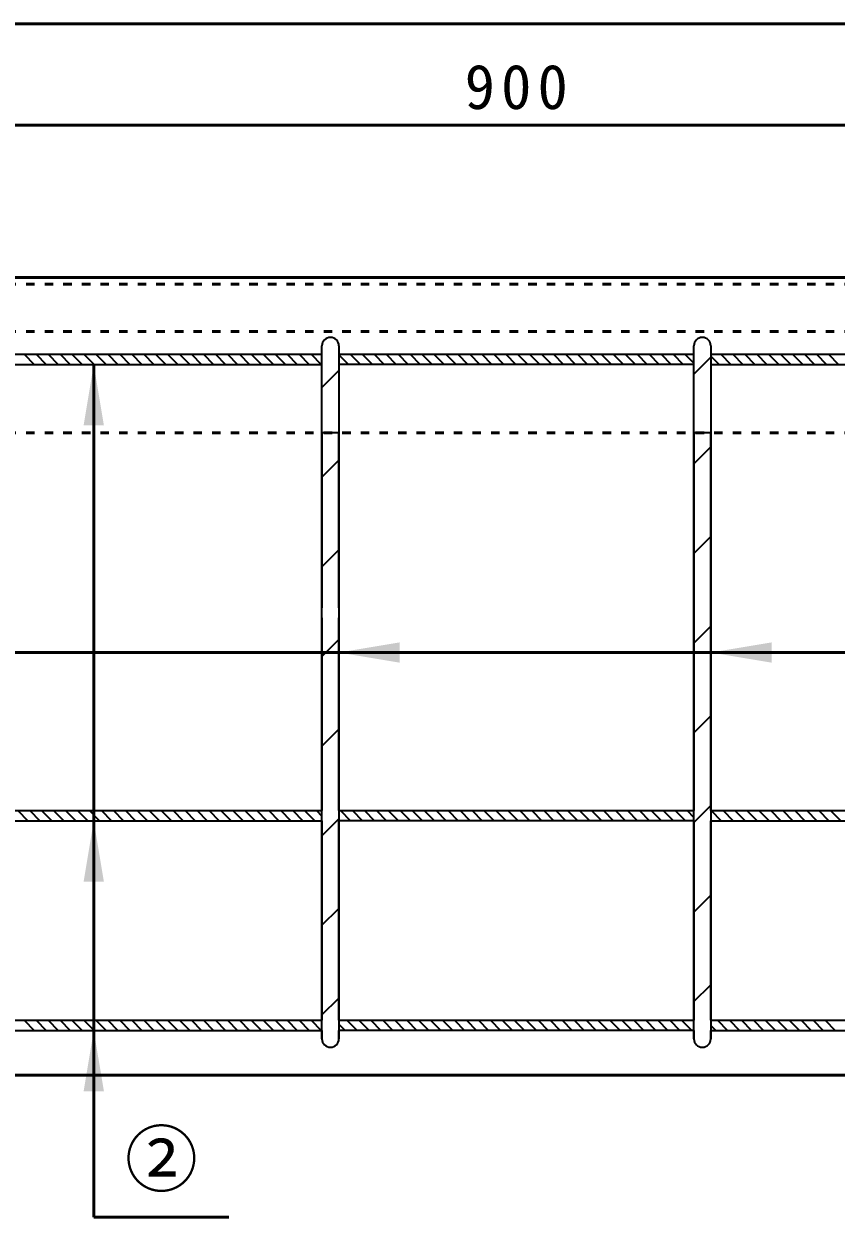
# Model space of a CAD drawing. Units: millimetres, scale not verified. Extents: x 100 to 4105, y 100 to 2870.
# Drawn here: x 3143 to 3623, y 1025 to 1731 of the extents above; entities that cross this region are included whole.
import ezdxf
from ezdxf.enums import TextEntityAlignment as Align

# ---------------------------------------------------------------- set-up
doc = ezdxf.new("R2010")
doc.units = ezdxf.units.MM
doc.header["$LTSCALE"] = 5
doc.linetypes.add('USER2', pattern=[2.2, 1, -1.2])
doc.layers.add('V-nasSTD', color=7, linetype='Continuous', lineweight=35)
doc.styles.add('ＭＳ ゴシック', font='')
doc.styles.get('ＭＳ ゴシック').set_extended_font_data('MS Gothic')

msp = doc.modelspace()

# ---------------------------------------------------------------- hatches: boundary and pattern name
at = {"layer": 'V-nasSTD'}
for points in [[(3190.35, 1493.88), (3184.35, 1529.88), (3178.35, 1493.88)], [(3365.35, 1365.423), (3329.35, 1359.423), (3365.35, 1353.423)], [(3585.35, 1365.423), (3549.35, 1359.423), (3585.35, 1353.423)], [(3190.35, 1223.88), (3184.35, 1259.88), (3178.35, 1223.88)], [(3190.35, 1099.88), (3184.35, 1135.88), (3178.35, 1099.88)]]:
    msp.add_hatch(color=256, dxfattribs=at).paths.add_polyline_path(points)

# ---------------------------------------------------------------- linework, layer by layer
at = {"layer": 'V-nasSTD', "lineweight": 50}
for p, q in [((1934.35, 1731.38), (3934.35, 1731.38)), ((2984.35, 1671.38), (3884.35, 1671.38)), ((1934.35, 1581.38), (3934.35, 1581.38)), ((3184.35, 1025.38), (3184.35, 1529.88)), ((4037.35, 1359.423), (2934.35, 1359.423)), ((1934.35, 1109.38), (3934.35, 1109.38)), ((3184.35, 1025.38), (3264.35, 1025.38))]:
    msp.add_line(p, q, dxfattribs=at)
at = {"layer": 'V-nasSTD', "linetype": 'USER2', "lineweight": 50}
for p, q in [((1934.35, 1577.38), (3934.35, 1577.38)), ((1934.35, 1549.38), (3934.35, 1549.38)), ((1934.35, 1489.38), (3934.35, 1489.38))]:
    msp.add_line(p, q, dxfattribs=at)
at = {"layer": 'V-nasSTD'}
for p, q in [((3319.35, 1130.88), (3319.35, 1540.88)), ((3329.35, 1540.88), (3329.35, 1130.88)), ((3539.35, 1130.88), (3539.35, 1540.88)), ((3549.35, 1540.88), (3549.35, 1130.88)), ((3049.35, 1535.88), (3319.35, 1535.88)), ((3143.187, 1535.88), (3149.187, 1529.88)), ((3150.258, 1535.88), (3156.258, 1529.88)), ((3157.329, 1535.88), (3163.329, 1529.88)), ((3164.4, 1535.88), (3170.4, 1529.88)), ((3171.471, 1535.88), (3177.471, 1529.88)), ((3178.542, 1535.88), (3184.542, 1529.88)), ((3185.613, 1535.88), (3191.613, 1529.88)), ((3192.684, 1535.88), (3198.684, 1529.88)), ((3199.755, 1535.88), (3205.755, 1529.88)), ((3206.826, 1535.88), (3212.826, 1529.88)), ((3213.897, 1535.88), (3219.897, 1529.88)), ((3220.968, 1535.88), (3226.968, 1529.88)), ((3228.039, 1535.88), (3234.039, 1529.88)), ((3235.111, 1535.88), (3241.111, 1529.88)), ((3242.182, 1535.88), (3248.182, 1529.88)), ((3249.253, 1535.88), (3255.253, 1529.88)), ((3256.324, 1535.88), (3262.324, 1529.88)), ((3263.395, 1535.88), (3269.395, 1529.88)), ((3270.466, 1535.88), (3276.466, 1529.88)), ((3277.537, 1535.88), (3283.537, 1529.88)), ((3284.608, 1535.88), (3290.608, 1529.88)), ((3291.679, 1535.88), (3297.679, 1529.88)), ((3298.75, 1535.88), (3304.75, 1529.88)), ((3305.821, 1535.88), (3311.821, 1529.88)), ((3312.892, 1535.88), (3318.892, 1529.88)), ((3329.35, 1535.88), (3539.35, 1535.88)), ((3329.35, 1535.544), (3335.014, 1529.88)), ((3336.085, 1535.88), (3342.085, 1529.88)), ((3343.156, 1535.88), (3349.156, 1529.88)), ((3350.227, 1535.88), (3356.227, 1529.88)), ((3357.298, 1535.88), (3363.298, 1529.88)), ((3364.37, 1535.88), (3370.37, 1529.88)), ((3371.441, 1535.88), (3377.441, 1529.88)), ((3378.512, 1535.88), (3384.512, 1529.88)), ((3385.583, 1535.88), (3391.583, 1529.88)), ((3392.654, 1535.88), (3398.654, 1529.88)), ((3399.725, 1535.88), (3405.725, 1529.88)), ((3406.796, 1535.88), (3412.796, 1529.88)), ((3413.867, 1535.88), (3419.867, 1529.88)), ((3420.938, 1535.88), (3426.938, 1529.88)), ((3428.009, 1535.88), (3434.009, 1529.88)), ((3435.08, 1535.88), (3441.08, 1529.88)), ((3442.151, 1535.88), (3448.151, 1529.88)), ((3449.222, 1535.88), (3455.222, 1529.88)), ((3456.293, 1535.88), (3462.293, 1529.88)), ((3463.364, 1535.88), (3469.364, 1529.88)), ((3470.436, 1535.88), (3476.436, 1529.88)), ((3477.507, 1535.88), (3483.507, 1529.88)), ((3484.578, 1535.88), (3490.578, 1529.88)), ((3491.649, 1535.88), (3497.649, 1529.88)), ((3498.72, 1535.88), (3504.72, 1529.88)), ((3505.791, 1535.88), (3511.791, 1529.88)), ((3512.862, 1535.88), (3518.862, 1529.88)), ((3519.933, 1535.88), (3525.933, 1529.88)), ((3527.004, 1535.88), (3533.004, 1529.88)), ((3534.075, 1535.88), (3539.35, 1530.605)), ((3539.35, 1524.096), (3549.35, 1534.096)), ((3549.35, 1535.88), (3754.35, 1535.88)), ((3549.35, 1534.747), (3554.217, 1529.88)), ((3555.288, 1535.88), (3561.288, 1529.88)), ((3562.359, 1535.88), (3568.359, 1529.88)), ((3569.431, 1535.88), (3575.431, 1529.88)), ((3576.502, 1535.88), (3582.502, 1529.88)), ((3583.573, 1535.88), (3589.573, 1529.88)), ((3590.644, 1535.88), (3596.644, 1529.88)), ((3597.715, 1535.88), (3603.715, 1529.88)), ((3604.786, 1535.88), (3610.786, 1529.88)), ((3611.857, 1535.88), (3617.857, 1529.88)), ((3618.928, 1535.88), (3624.928, 1529.88)), ((3049.35, 1529.88), (3319.35, 1529.88)), ((3319.35, 1516.228), (3329.35, 1526.228)), ((3539.35, 1529.88), (3329.35, 1529.88)), ((3549.35, 1529.88), (3754.35, 1529.88)), ((3329.35, 1489.38), (3319.35, 1489.38)), ((3319.35, 1489.38), (3319.35, 1385.88)), ((3329.35, 1385.88), (3329.35, 1489.38)), ((3549.35, 1489.38), (3539.35, 1489.38)), ((3539.35, 1489.38), (3539.35, 1265.88)), ((3549.35, 1265.88), (3549.35, 1489.38)), ((3539.35, 1471.063), (3549.35, 1481.063)), ((3319.35, 1463.195), (3329.35, 1473.195)), ((3539.35, 1418.03), (3549.35, 1428.03)), ((3319.35, 1410.162), (3329.35, 1420.162)), ((3319.35, 1379.88), (3319.35, 1265.88)), ((3329.35, 1265.88), (3329.35, 1379.88)), ((3539.35, 1364.997), (3549.35, 1374.997)), ((3319.35, 1357.129), (3329.35, 1367.129)), ((3539.35, 1311.964), (3549.35, 1321.964)), ((3319.35, 1304.096), (3329.35, 1314.096)), ((3049.35, 1265.88), (3319.35, 1265.88)), ((3139.395, 1265.88), (3145.395, 1259.88)), ((3146.466, 1265.88), (3152.466, 1259.88)), ((3153.537, 1265.88), (3159.537, 1259.88)), ((3160.608, 1265.88), (3166.608, 1259.88)), ((3167.679, 1265.88), (3173.679, 1259.88)), ((3174.75, 1265.88), (3180.75, 1259.88)), ((3181.821, 1265.88), (3187.821, 1259.88)), ((3188.892, 1265.88), (3194.892, 1259.88)), ((3195.963, 1265.88), (3201.963, 1259.88)), ((3203.034, 1265.88), (3209.034, 1259.88)), ((3210.105, 1265.88), (3216.105, 1259.88)), ((3217.177, 1265.88), (3223.177, 1259.88)), ((3224.248, 1265.88), (3230.248, 1259.88)), ((3231.319, 1265.88), (3237.319, 1259.88)), ((3238.39, 1265.88), (3244.39, 1259.88)), ((3245.461, 1265.88), (3251.461, 1259.88)), ((3252.532, 1265.88), (3258.532, 1259.88)), ((3259.603, 1265.88), (3265.603, 1259.88)), ((3266.674, 1265.88), (3272.674, 1259.88)), ((3273.745, 1265.88), (3279.745, 1259.88)), ((3280.816, 1265.88), (3286.816, 1259.88)), ((3287.887, 1265.88), (3293.887, 1259.88)), ((3294.958, 1265.88), (3300.958, 1259.88)), ((3302.029, 1265.88), (3308.029, 1259.88)), ((3309.1, 1265.88), (3315.1, 1259.88)), ((3316.171, 1265.88), (3319.35, 1262.702)), ((3329.35, 1265.88), (3539.35, 1265.88)), ((3330.314, 1265.88), (3336.314, 1259.88)), ((3337.385, 1265.88), (3343.385, 1259.88)), ((3344.456, 1265.88), (3350.456, 1259.88)), ((3351.527, 1265.88), (3357.527, 1259.88)), ((3358.598, 1265.88), (3364.598, 1259.88)), ((3365.669, 1265.88), (3371.669, 1259.88)), ((3372.74, 1265.88), (3378.74, 1259.88)), ((3379.811, 1265.88), (3385.811, 1259.88)), ((3386.882, 1265.88), (3392.882, 1259.88)), ((3393.953, 1265.88), (3399.953, 1259.88)), ((3401.024, 1265.88), (3407.024, 1259.88)), ((3408.095, 1265.88), (3414.095, 1259.88)), ((3415.166, 1265.88), (3421.166, 1259.88)), ((3422.238, 1265.88), (3428.238, 1259.88)), ((3429.309, 1265.88), (3435.309, 1259.88)), ((3436.38, 1265.88), (3442.38, 1259.88)), ((3443.451, 1265.88), (3449.451, 1259.88)), ((3450.522, 1265.88), (3456.522, 1259.88)), ((3457.593, 1265.88), (3463.593, 1259.88)), ((3464.664, 1265.88), (3470.664, 1259.88)), ((3471.735, 1265.88), (3477.735, 1259.88)), ((3478.806, 1265.88), (3484.806, 1259.88)), ((3485.877, 1265.88), (3491.877, 1259.88)), ((3492.948, 1265.88), (3498.948, 1259.88)), ((3500.019, 1265.88), (3506.019, 1259.88)), ((3507.09, 1265.88), (3513.09, 1259.88)), ((3514.161, 1265.88), (3520.161, 1259.88)), ((3521.232, 1265.88), (3527.232, 1259.88)), ((3528.304, 1265.88), (3534.304, 1259.88)), ((3535.375, 1265.88), (3539.35, 1261.905)), ((3539.35, 1258.931), (3549.35, 1268.931)), ((3549.35, 1265.88), (3754.35, 1265.88)), ((3549.517, 1265.88), (3555.517, 1259.88)), ((3556.588, 1265.88), (3562.588, 1259.88)), ((3563.659, 1265.88), (3569.659, 1259.88)), ((3570.73, 1265.88), (3576.73, 1259.88)), ((3577.801, 1265.88), (3583.801, 1259.88)), ((3584.872, 1265.88), (3590.872, 1259.88)), ((3591.943, 1265.88), (3597.943, 1259.88)), ((3599.014, 1265.88), (3605.014, 1259.88)), ((3606.085, 1265.88), (3612.085, 1259.88)), ((3613.156, 1265.88), (3619.156, 1259.88)), ((3620.227, 1265.88), (3626.227, 1259.88)), ((3049.35, 1259.88), (3319.35, 1259.88)), ((3319.35, 1251.063), (3329.35, 1261.063)), ((3319.35, 1259.88), (3319.35, 1141.88)), ((3539.35, 1259.88), (3329.35, 1259.88)), ((3329.35, 1141.88), (3329.35, 1259.88)), ((3539.35, 1259.88), (3539.35, 1141.88)), ((3549.35, 1259.88), (3754.35, 1259.88)), ((3549.35, 1141.88), (3549.35, 1259.88)), ((3539.35, 1205.898), (3549.35, 1215.898)), ((3319.35, 1198.03), (3329.35, 1208.03)), ((3539.35, 1152.865), (3549.35, 1162.865)), ((3319.35, 1144.997), (3329.35, 1154.997)), ((3049.35, 1141.88), (3319.35, 1141.88)), ((3143.187, 1141.88), (3149.187, 1135.88)), ((3150.258, 1141.88), (3156.258, 1135.88)), ((3157.329, 1141.88), (3163.329, 1135.88)), ((3164.4, 1141.88), (3170.4, 1135.88)), ((3171.471, 1141.88), (3177.471, 1135.88)), ((3178.542, 1141.88), (3184.542, 1135.88)), ((3185.613, 1141.88), (3191.613, 1135.88)), ((3192.684, 1141.88), (3198.684, 1135.88)), ((3199.755, 1141.88), (3205.755, 1135.88)), ((3206.826, 1141.88), (3212.826, 1135.88)), ((3213.897, 1141.88), (3219.897, 1135.88)), ((3220.968, 1141.88), (3226.968, 1135.88)), ((3228.039, 1141.88), (3234.039, 1135.88)), ((3235.111, 1141.88), (3241.111, 1135.88)), ((3242.182, 1141.88), (3248.182, 1135.88)), ((3249.253, 1141.88), (3255.253, 1135.88)), ((3256.324, 1141.88), (3262.324, 1135.88)), ((3263.395, 1141.88), (3269.395, 1135.88)), ((3270.466, 1141.88), (3276.466, 1135.88)), ((3277.537, 1141.88), (3283.537, 1135.88)), ((3284.608, 1141.88), (3290.608, 1135.88)), ((3291.679, 1141.88), (3297.679, 1135.88)), ((3298.75, 1141.88), (3304.75, 1135.88)), ((3305.821, 1141.88), (3311.821, 1135.88)), ((3312.892, 1141.88), (3318.892, 1135.88)), ((3329.35, 1141.88), (3539.35, 1141.88)), ((3329.35, 1139.564), (3333.034, 1135.88)), ((3334.105, 1141.88), (3340.105, 1135.88)), ((3341.177, 1141.88), (3347.177, 1135.88)), ((3348.248, 1141.88), (3354.248, 1135.88)), ((3355.319, 1141.88), (3361.319, 1135.88)), ((3362.39, 1141.88), (3368.39, 1135.88)), ((3369.461, 1141.88), (3375.461, 1135.88)), ((3376.532, 1141.88), (3382.532, 1135.88)), ((3383.603, 1141.88), (3389.603, 1135.88)), ((3390.674, 1141.88), (3396.674, 1135.88)), ((3397.745, 1141.88), (3403.745, 1135.88)), ((3404.816, 1141.88), (3410.816, 1135.88)), ((3411.887, 1141.88), (3417.887, 1135.88)), ((3418.958, 1141.88), (3424.958, 1135.88)), ((3426.029, 1141.88), (3432.029, 1135.88)), ((3433.1, 1141.88), (3439.1, 1135.88)), ((3440.171, 1141.88), (3446.171, 1135.88)), ((3447.243, 1141.88), (3453.243, 1135.88)), ((3454.314, 1141.88), (3460.314, 1135.88)), ((3461.385, 1141.88), (3467.385, 1135.88)), ((3468.456, 1141.88), (3474.456, 1135.88)), ((3475.527, 1141.88), (3481.527, 1135.88)), ((3482.598, 1141.88), (3488.598, 1135.88)), ((3489.669, 1141.88), (3495.669, 1135.88)), ((3496.74, 1141.88), (3502.74, 1135.88)), ((3503.811, 1141.88), (3509.811, 1135.88)), ((3510.882, 1141.88), (3516.882, 1135.88)), ((3517.953, 1141.88), (3523.953, 1135.88)), ((3525.024, 1141.88), (3531.024, 1135.88)), ((3532.095, 1141.88), (3538.095, 1135.88)), ((3539.166, 1141.88), (3539.35, 1141.696)), ((3549.35, 1141.88), (3754.35, 1141.88)), ((3549.35, 1138.768), (3552.238, 1135.88)), ((3553.309, 1141.88), (3559.309, 1135.88)), ((3560.38, 1141.88), (3566.38, 1135.88)), ((3567.451, 1141.88), (3573.451, 1135.88)), ((3574.522, 1141.88), (3580.522, 1135.88)), ((3581.593, 1141.88), (3587.593, 1135.88)), ((3588.664, 1141.88), (3594.664, 1135.88)), ((3595.735, 1141.88), (3601.735, 1135.88)), ((3602.806, 1141.88), (3608.806, 1135.88)), ((3609.877, 1141.88), (3615.877, 1135.88)), ((3616.948, 1141.88), (3622.948, 1135.88)), ((3049.35, 1135.88), (3319.35, 1135.88)), ((3319.35, 1135.88), (3319.35, 1130.88)), ((3539.35, 1135.88), (3329.35, 1135.88)), ((3329.35, 1130.88), (3329.35, 1135.88)), ((3539.35, 1135.88), (3539.35, 1130.88)), ((3549.35, 1135.88), (3754.35, 1135.88)), ((3549.35, 1130.88), (3549.35, 1135.88))]:
    msp.add_line(p, q, dxfattribs=at)
for centre, start, end in [((3324.35, 1540.88), 0, 180), ((3544.35, 1540.88), 0, 180), ((3324.35, 1130.88), 180, 0), ((3324.35, 1130.88), 180, 0), ((3544.35, 1130.88), 180, 0), ((3544.35, 1130.88), 180, 0)]:
    msp.add_arc(centre, 5, start, end, dxfattribs=at)

# ---------------------------------------------------------------- texts
at = {"layer": 'V-nasSTD', "style": 'ＭＳ ゴシック'}
msp.add_text('②', height=31.67, dxfattribs=at).set_placement((3202.75, 1075.58), align=Align.TOP_LEFT)
at = {"layer": 'V-nasSTD', "insert": (3403.75, 1707.38), "char_height": 26.39, "attachment_point": 1, "style": 'ＭＳ ゴシック'}
msp.add_mtext('\\T1.2;900', dxfattribs=at)

doc.saveas('drawing.dxf')
